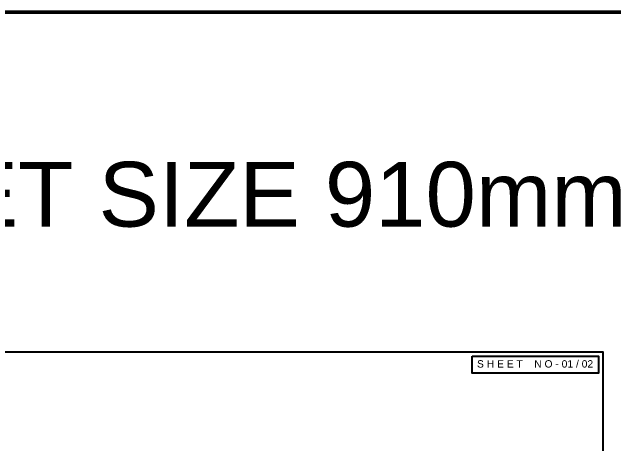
# Model space of a CAD drawing. Header units: metres. Extents: x 2130 to 3135, y 5414 to 5819.
# Drawn here: x 2834.7 to 2863.29, y 5652.19 to 5672.7 of the extents above; entities that cross this region are included whole.
import ezdxf

# ---------------------------------------------------------------- set-up
doc = ezdxf.new("R2010")
doc.units = ezdxf.units.M
doc.header["$MEASUREMENT"] = 0
doc.layers.add('FLOOR-STILT', color=7, linetype='Continuous', lineweight=50)
doc.layers.add('TITLE', color=7, linetype='Continuous')
doc.styles.add('A1', font='arial.ttf')

msp = doc.modelspace()

# ---------------------------------------------------------------- linework, layer by layer
at = {"layer": 'FLOOR-STILT', "color": 64}
msp.add_lwpolyline([(2773.048, 5672.701), (3001.299, 5672.701), (3001.299, 5587.605), (2773.048, 5587.605)], close=True, dxfattribs=at)
at = {"layer": 'TITLE', "color": 7}
msp.add_lwpolyline([(2774.752, 5656.556), (2862.752, 5656.556), (2862.752, 5595.775), (2774.752, 5595.775)], close=True, dxfattribs=at)
at = {"layer": 'TITLE', "color": 0}
msp.add_lwpolyline([(2856.552, 5656.356), (2862.552, 5656.356), (2862.552, 5655.556), (2856.552, 5655.556)], close=True, dxfattribs=at)

# ---------------------------------------------------------------- texts
at = {"layer": 'TITLE', "color": 0, "style": 'A1'}
for s, height, p in [('SHEET SIZE 910mm X 650mm', 3.07776, (2823.28, 5662.508)), ('S H E E T    N O - 01 / 02  ', 0.35, (2856.783, 5655.815))]:
    msp.add_text(s, height=height, dxfattribs=at).set_placement(p)

doc.saveas('drawing.dxf')
